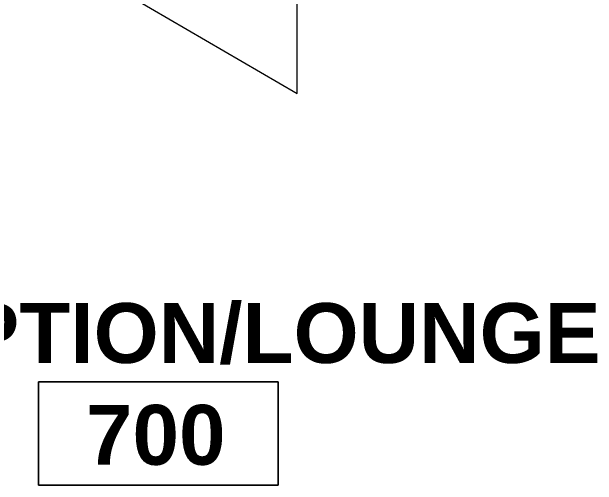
# Model space of a CAD drawing. Header units: inches. Extents: x 0 to 2535, y 0 to 2052.
# Drawn here: x 952.3 to 1040.3, y 1364.7 to 1435.9 of the extents above; entities that cross this region are included whole.
import ezdxf

# ---------------------------------------------------------------- set-up
doc = ezdxf.new("R2010")
doc.units = ezdxf.units.IN
doc.header["$MEASUREMENT"] = 0
doc.layers.add('A-AREA-IDEN', color=2, linetype='Continuous', lineweight=9)
doc.layers.add('Q-CASE', color=31, linetype='Continuous', lineweight=9)
doc.styles.add('Swis721 Lt BT_B', font='', dxfattribs={"height": 9})
doc.styles.get('Swis721 Lt BT_B').set_extended_font_data('Swis721 Lt BT', bold=True)

# ---------------------------------------------------------------- blocks, each defined once
blk = doc.blocks.new('Casework 2 - Casework 2-7728453-Level 07  POWER _ SIGNAL')
at = {"layer": 'Q-CASE'}
for p, q in [((953.861, 1539.375), (953.861, 1447.699)), ((995.224, 1423.562), (995.224, 1539.375)), ((953.861, 1447.699), (995.224, 1423.562))]:
    blk.add_line(p, q, dxfattribs=at)
blk = doc.blocks.new('Room Tag - Room Name and Number-3379422-Level 07  POWER _ SIGNAL')
at = {"layer": 'A-AREA-IDEN'}
for p, q in [((-0.18806, -0.16357), (-0.18806, -0.00182)), ((-0.18806, -0.00182), (0.18694, -0.00182)), ((0.18694, -0.00182), (-0.18806, -0.00182)), ((-0.18806, -0.00182), (-0.18806, -0.16357)), ((0.18694, -0.00182), (0.18694, -0.16357)), ((0.18694, -0.16357), (0.18694, -0.00182)), ((0.18694, -0.16357), (-0.18806, -0.16357)), ((-0.18806, -0.16357), (0.18694, -0.16357))]:
    blk.add_line(p, q, dxfattribs=at)

msp = doc.modelspace()

# ---------------------------------------------------------------- block references
at = {"layer": 'A-AREA-IDEN', "xscale": 95.99999999999994, "yscale": 95.99999999999994, "zscale": 95.99999999999994}
msp.add_blockref('Room Tag - Room Name and Number-3379422-Level 07  POWER _ SIGNAL', (974.411, 1380.406), dxfattribs=at)
at = {"layer": 'Q-CASE'}
msp.add_blockref('Casework 2 - Casework 2-7728453-Level 07  POWER _ SIGNAL', (0, 0), dxfattribs=at)

# ---------------------------------------------------------------- texts
at = {"layer": 'A-AREA-IDEN', "char_height": 9, "attachment_point": 1, "style": 'Swis721 Lt BT_B'}
for s, insert, width in [('RECEPTION/LOUNGE', (910.169, 1392.085), 155.439), ('700', (963.496, 1376.785), 25.452)]:
    msp.add_mtext(s, dxfattribs=dict(at, insert=insert, width=width))

doc.saveas('drawing.dxf')
